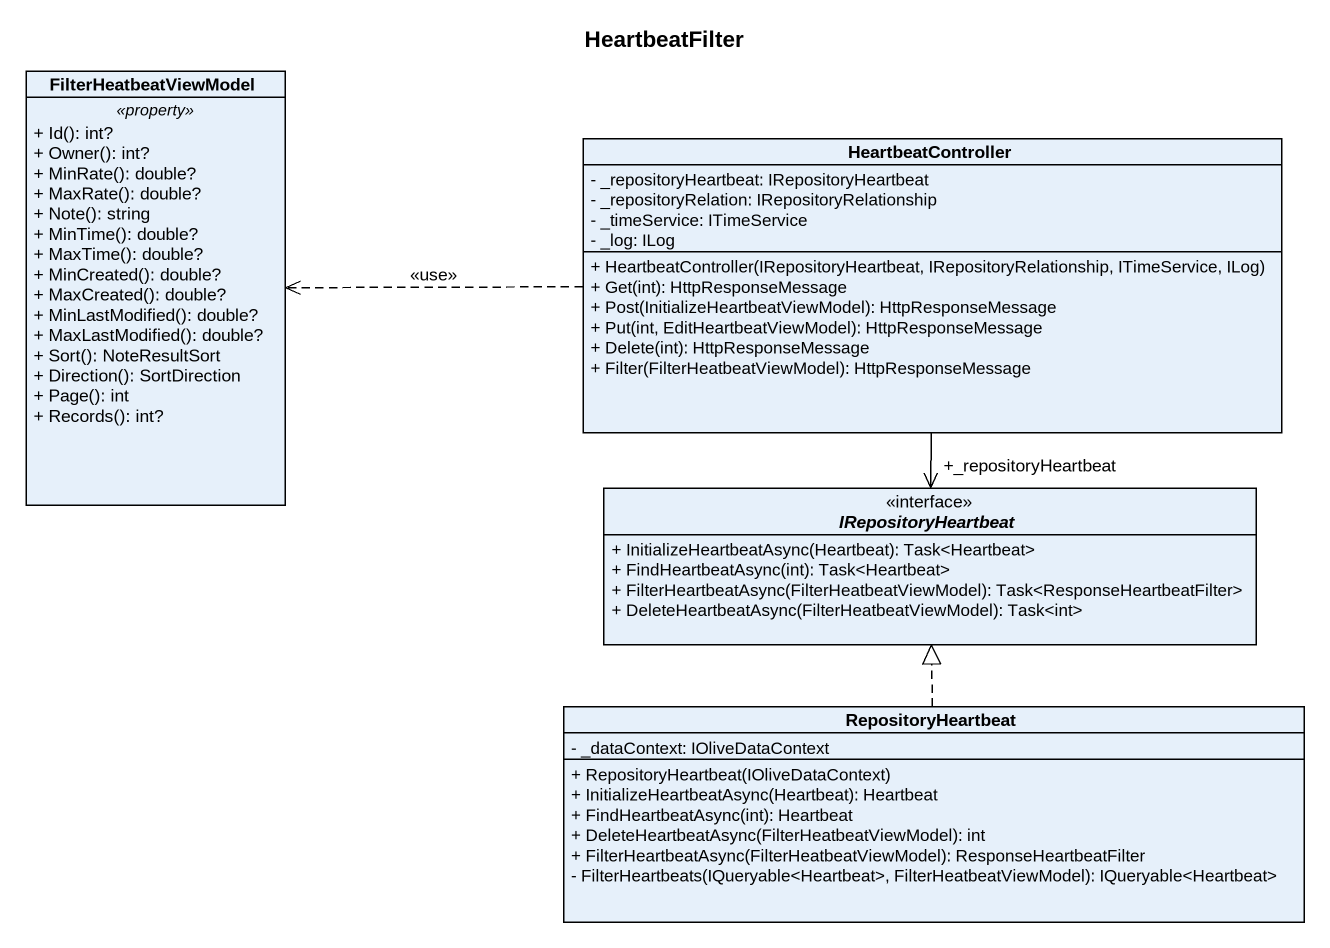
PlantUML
@startuml
title HeartbeatFilter
hide circle
hide empty members
skinparam classAttributeIconSize 0
class FilterHeatbeatViewModel {
  .. <<property>> ..
  + Id(): int?
  + Owner(): int?
  + MinRate(): double?
  + MaxRate(): double?
  + Note(): string
  + MinTime(): double?
  + MaxTime(): double?
  + MinCreated(): double?
  + MaxCreated(): double?
  + MinLastModified(): double?
  + MaxLastModified(): double?
  + Sort(): NoteResultSort
  + Direction(): SortDirection
  + Page(): int
  + Records(): int?
}
class HeartbeatController {
  - _repositoryHeartbeat: IRepositoryHeartbeat
  - _repositoryRelation: IRepositoryRelationship
  - _timeService: ITimeService
  - _log: ILog
  + HeartbeatController(IRepositoryHeartbeat, IRepositoryRelationship, ITimeService, ILog)
  + Get(int): HttpResponseMessage
  + Post(InitializeHeartbeatViewModel): HttpResponseMessage
  + Put(int, EditHeartbeatViewModel): HttpResponseMessage
  + Delete(int): HttpResponseMessage
  + Filter(FilterHeatbeatViewModel): HttpResponseMessage
}
interface IRepositoryHeartbeat {
  + InitializeHeartbeatAsync(Heartbeat): Task<Heartbeat>
  + FindHeartbeatAsync(int): Task<Heartbeat>
  + FilterHeartbeatAsync(FilterHeatbeatViewModel): Task<ResponseHeartbeatFilter>
  + DeleteHeartbeatAsync(FilterHeatbeatViewModel): Task<int>
}
class RepositoryHeartbeat {
  - _dataContext: IOliveDataContext
  + RepositoryHeartbeat(IOliveDataContext)
  + InitializeHeartbeatAsync(Heartbeat): Heartbeat
  + FindHeartbeatAsync(int): Heartbeat
  + DeleteHeartbeatAsync(FilterHeatbeatViewModel): int
  + FilterHeartbeatAsync(FilterHeatbeatViewModel): ResponseHeartbeatFilter
  - FilterHeartbeats(IQueryable<Heartbeat>, FilterHeatbeatViewModel): IQueryable<Heartbeat>
}
HeartbeatController .left.> FilterHeatbeatViewModel : <<use>>
HeartbeatController --> "+_repositoryHeartbeat" IRepositoryHeartbeat
RepositoryHeartbeat .up.|> IRepositoryHeartbeat
@enduml
